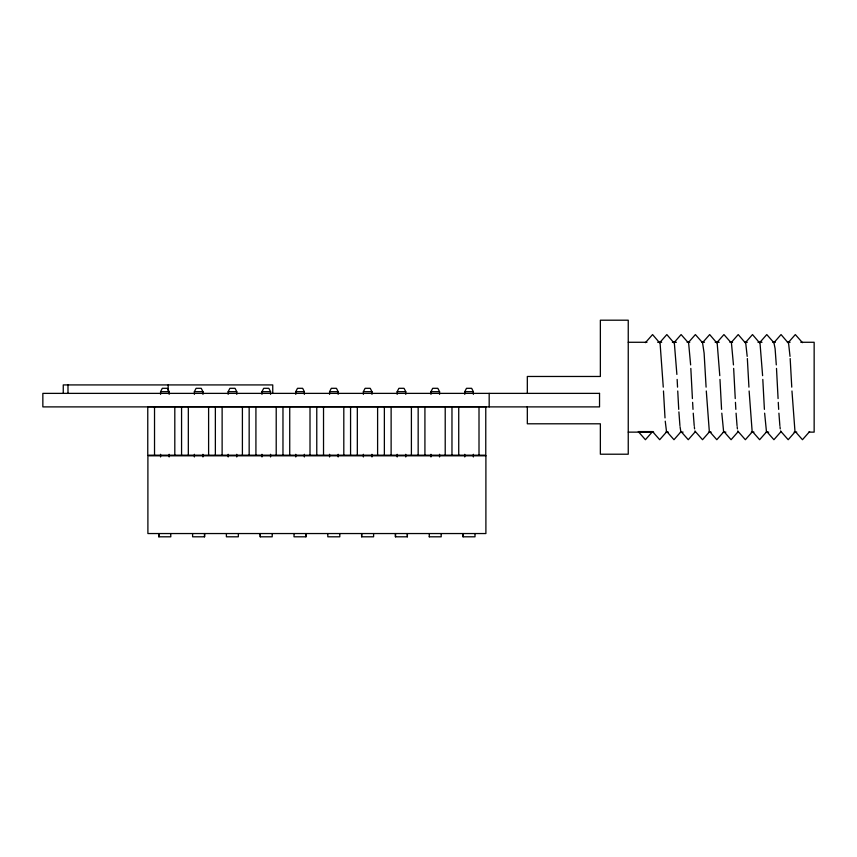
<?xml version="1.0" encoding="UTF-8"?>
<svg xmlns="http://www.w3.org/2000/svg" width="857" height="857" viewBox="0 0 857 857"><rect width="100%" height="100%" fill="white"/><g stroke="black" fill="none" stroke-linecap="round" stroke-linejoin="round"><path stroke-width="1.29" d="M160.58 394.349L160.58 391.681L162.294 388.307L167.447 388.307L169.161 391.681L169.161 394.349M194.378 394.349L194.378 391.681L196.092 388.307L201.245 388.307L202.959 391.681L202.959 394.349M228.176 394.349L228.176 391.681L229.89 388.307L235.043 388.307L236.757 391.681L236.757 394.349M261.974 394.349L261.974 391.681L263.688 388.307L268.841 388.307L270.566 391.681L270.566 394.349M295.772 394.349L295.772 391.681L297.497 388.307L302.65 388.307L304.364 391.681L304.364 394.349M329.581 394.349L329.581 391.681L331.295 388.307L336.447 388.307L338.161 391.681L338.161 394.349M363.379 394.349L363.379 391.681L365.093 388.307L370.245 388.307L371.959 391.681L371.959 394.349M397.177 394.349L397.177 391.681L398.891 388.307L404.043 388.307L405.757 391.681L405.757 394.349M430.975 394.349L430.975 391.681L432.689 388.307L437.841 388.307L439.566 391.681L439.566 394.349M464.773 394.349L464.773 391.681L466.497 388.307L471.65 388.307L473.364 391.681L473.364 394.349M645.417 342.682L652.563 334.573L660.094 343.357L663.264 387.139M659.697 342.682L666.832 334.573L674.373 343.357L676.88 374.423M673.977 342.682L681.111 334.573L688.257 342.682L695.391 334.573L702.526 342.682L704.111 353.084L706.093 387.139M702.526 342.682L709.671 334.573L717.202 343.357L719.784 375.677M716.806 342.682L723.94 334.573L731.085 342.682L738.22 334.573L745.761 343.357L747.186 356.373M652.563 431.585L645.417 439.705L638.283 431.585L652.563 431.585L659.697 439.705L666.832 431.585L673.977 439.705L681.111 431.585L688.257 439.705L695.391 431.585L694.995 430.91M745.365 342.682L752.5 334.573L760.03 343.357L762.612 375.677M759.634 342.682L766.779 334.573L773.914 342.682L775.103 348.638L776.292 364.911M773.914 342.682L781.048 334.573L788.59 343.357L790.015 356.373M788.194 342.682L795.328 334.573L802.473 342.682M737.823 430.91L738.22 431.585L731.085 439.705L723.94 431.585L716.806 439.705L709.671 431.585L702.526 439.705L695.391 431.585M780.652 430.91L781.048 431.585L773.914 439.705L766.779 431.585L759.634 439.705L752.5 431.585L745.365 439.705L738.22 431.585M809.608 431.585L802.473 439.705L795.328 431.585L788.194 439.705L781.048 431.585M628.245 342.275L646.971 342.275M657.673 342.275L661.69 342.275M672.381 342.275L676.398 342.275M687.1 342.275L689.767 342.275M701.808 342.275L704.486 342.275M715.177 342.275L719.194 342.275M729.896 342.275L732.564 342.275M744.604 342.275L747.283 342.275M757.974 342.275L761.991 342.275M772.693 342.275L775.36 342.275M787.401 342.275L790.079 342.275M800.781 342.275L814.15 342.275L814.15 432.132L808.804 432.132M160.58 391.681L169.161 391.681M194.378 391.681L202.959 391.681M228.176 391.681L236.757 391.681M261.974 391.681L270.566 391.681M295.772 391.681L304.364 391.681M329.581 391.681L338.161 391.681M363.379 391.681L371.959 391.681M397.177 391.681L405.757 391.681M430.975 391.681L439.566 391.681M464.773 391.681L473.364 391.681M628.245 432.132L653.655 432.132M665.696 432.132L668.374 432.132M680.404 432.132L683.083 432.132M708.493 432.132L711.171 432.132M723.201 432.132L725.879 432.132M751.289 432.132L753.967 432.132M766.008 432.132L768.675 432.132M794.085 432.132L796.764 432.132M305.917 536.803L305.917 533.547L306.003 536.803L294.005 536.803L294.09 533.547M395.484 536.803L395.484 533.547L395.398 536.803L407.396 536.803L407.396 533.547L407.311 536.803M429.196 536.803L441.205 536.803L441.119 533.547M463.091 536.803L463.091 533.547L463.005 536.803L475.003 536.803L475.003 533.547M794.932 430.91L791.964 390.996M766.383 430.91L764.637 413.17M752.103 430.91L749.125 390.996M731.482 343.357L733.463 364.911M723.544 430.91L721.808 413.17M709.275 430.91L706.297 390.996M688.653 343.357L690.635 364.911M680.715 430.91L680.051 426.722M666.435 430.91L665.246 421.183M779.999 426.722L780.256 428.907M737.159 426.722L737.427 428.907M694.331 426.722L694.598 428.907M779.859 425.629L778.917 413.17M737.031 425.629L736.077 413.17M694.202 425.629L693.249 413.17M679.922 425.629L678.894 411.896M665.011 417.905L663.468 390.996M790.175 358.558L791.761 387.139M747.347 358.558L748.932 387.139M776.496 368.414L778.081 398.591M778.274 402.34L778.67 409.357M764.401 409.357L762.805 379.415M733.656 368.414L735.252 398.591M735.445 402.34L735.842 409.357M721.562 409.357L719.976 379.415M690.828 368.414L692.413 398.591M692.617 402.34L693.013 409.357M678.733 409.357L677.737 390.996M677.148 379.415L677.544 387.139M527.323 393.374L527.323 376.469L600.361 376.469L600.361 320.197L628.245 320.197L628.245 454.21L600.361 454.21L600.361 423.797L527.323 423.797L527.323 406.604M489.176 393.374L489.176 406.893M479.009 406.689L479.009 455.196M473.364 454.296L473.364 456.952M464.773 454.296L464.773 456.952M458.731 406.689L458.731 455.196M451.971 406.689L451.971 455.196M445.212 406.689L445.212 455.196M439.566 454.296L439.566 456.952M430.975 454.296L430.975 456.952M429.282 533.547L429.282 536.803M424.922 406.689L424.922 455.196M418.162 406.689L418.162 455.196M411.403 406.689L411.403 455.196M405.757 454.296L405.757 456.952M397.177 454.296L397.177 456.952M391.124 406.689L391.124 455.196M384.365 406.689L384.365 455.196M377.605 406.689L377.605 455.196M373.598 533.547L373.598 536.803L361.6 536.803L361.6 533.547M371.959 454.296L371.959 456.952M363.379 454.296L363.379 456.952M361.686 533.547L361.686 536.803M357.326 406.689L357.326 455.196M350.567 406.689L350.567 455.196M343.807 406.689L343.807 455.196M339.8 533.547L339.8 536.803L327.803 536.803L327.803 533.547M338.161 454.296L338.161 456.952M329.581 454.296L329.581 456.952M323.528 406.689L323.528 455.196M316.769 406.689L316.769 455.196M310.009 406.689L310.009 455.196M304.364 454.296L304.364 456.952M295.772 454.296L295.772 456.952M289.73 406.689L289.73 455.196M282.971 406.689L282.971 455.196M276.211 406.689L276.211 455.196M272.751 393.374L272.751 384.922L63.257 384.922L63.257 393.374M272.205 533.547L272.205 536.803L260.196 536.803L260.196 533.547M270.566 454.296L270.566 456.952M261.974 454.296L261.974 456.952M260.282 533.547L260.282 536.803M255.922 406.689L255.922 455.196M249.162 406.689L249.162 455.196M242.402 406.689L242.402 455.196M238.396 533.547L238.31 536.803L226.398 536.803L226.398 533.547M236.757 454.296L236.757 456.952M228.176 454.296L228.176 456.952M222.124 406.689L222.124 455.196M215.364 406.689L215.364 455.196M208.605 406.689L208.605 455.196M204.598 533.547L204.598 536.803L192.6 536.803L192.6 533.547M204.512 533.547L204.512 536.803M202.959 454.296L202.959 456.952M194.378 454.296L194.378 456.952M188.326 406.689L188.326 455.196M181.566 406.689L181.566 455.196M174.807 406.689L174.807 455.196M170.714 533.547L170.8 536.803L158.802 536.803L158.802 533.547M169.161 454.296L169.161 456.952M168.186 384.922L168.186 390.963M160.58 454.296L160.58 456.952M158.888 533.547L158.888 536.803M154.528 406.689L154.528 455.196M67.992 384.922L67.992 393.374M599.536 393.374L42.85 393.374L42.85 406.893L599.536 406.893L599.536 393.374M485.769 406.689L147.768 406.689L147.768 455.196L485.769 455.196L485.769 406.689M485.898 455.806L147.897 455.806L147.897 533.547L485.898 533.547L485.898 455.806"/></g></svg>
